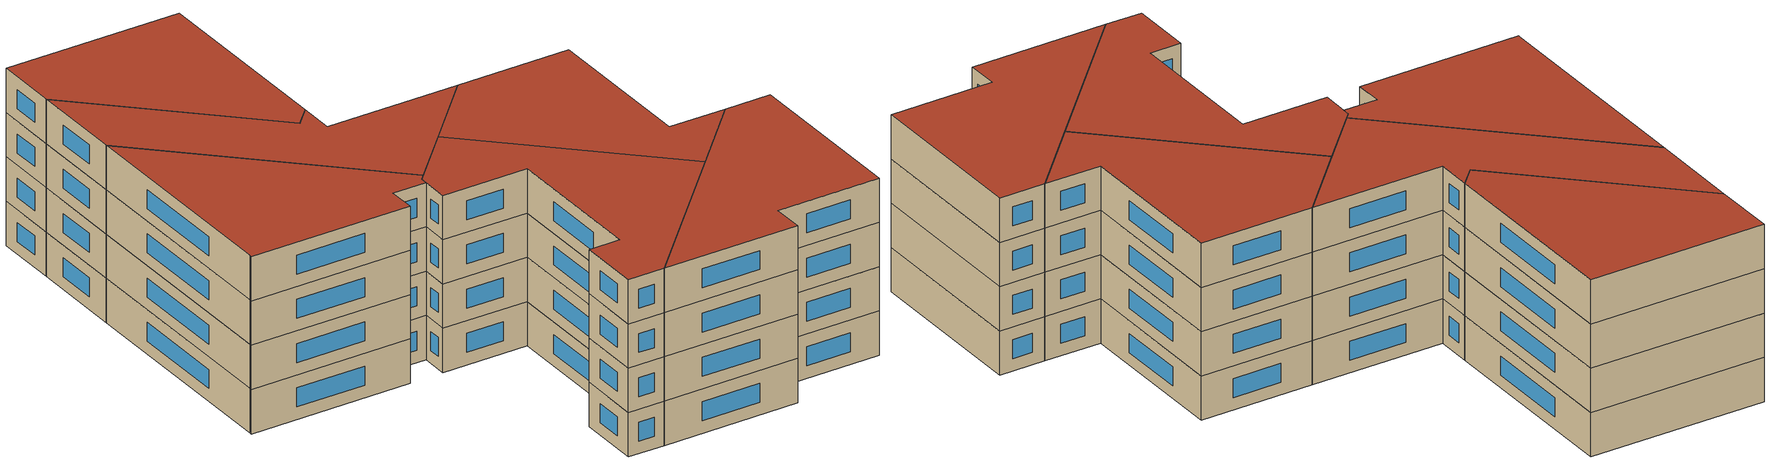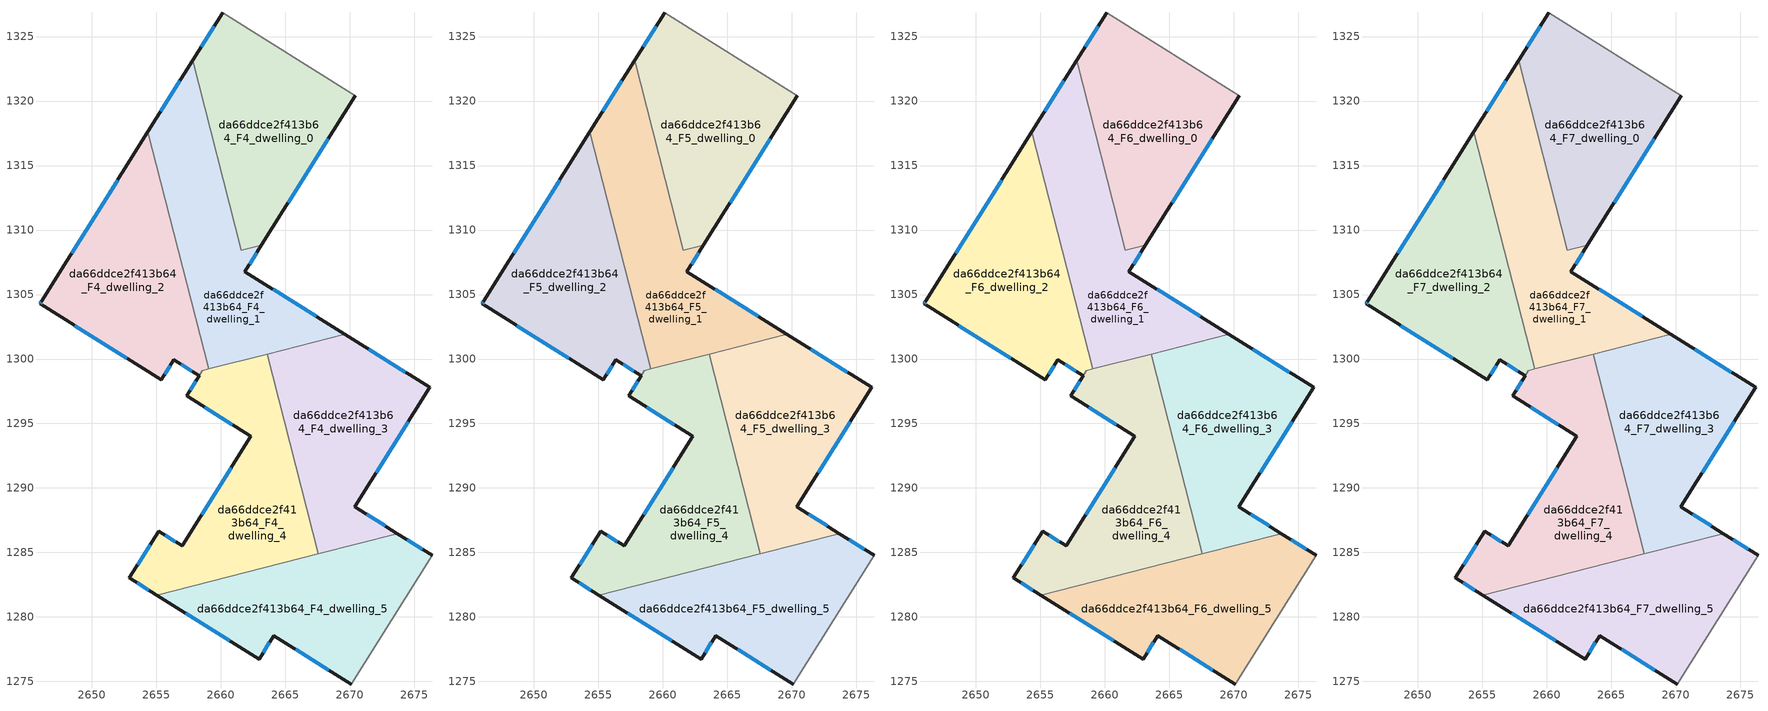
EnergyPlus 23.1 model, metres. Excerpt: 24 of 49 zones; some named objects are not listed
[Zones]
da66ddce2f413b64_F4_dwelling_0
 floor to da66ddce2f413b64_F3_dwelling_0 (EU_floor_Construction): 2670.42,1320.39 2663.16,1308.82 2661.6,1308.42 2657.83,1323.14 2660.15,1326.84 z12
 wall outside (EU_wall_Construction): 2660.15,1326.84 2657.83,1323.14 / 2663.16,1308.82 2670.42,1320.39 z12:15
 wall adiabatic (EU_wall_Construction): 2670.42,1320.39 2660.15,1326.84 z12:15
 wall to da66ddce2f413b64_F4_dwelling_1 (EU_wall_Construction): 2657.83,1323.14 2661.6,1308.42 2663.16,1308.82 z12:15
 window (EU_Window_Construction): 2659.49,1325.78 2658.49,1324.2 / 2665.24,1312.13 2668.35,1317.09 z12.86:14.14
da66ddce2f413b64_F4_dwelling_1
 floor to da66ddce2f413b64_F3_dwelling_1 (EU_floor_Construction): 2657.83,1323.14 2661.6,1308.42 2663.16,1308.82 2661.88,1306.78 2669.62,1301.93 2659.07,1299.23 2654.37,1317.62 z12
 wall outside (EU_wall_Construction): 2669.62,1301.93 2661.88,1306.78 2663.16,1308.82 / 2657.83,1323.14 2654.37,1317.62 z12:15
 wall to da66ddce2f413b64_F4_dwelling_2 (EU_wall_Construction): 2654.37,1317.62 2659.07,1299.23 z12:15
 wall to da66ddce2f413b64_F4_dwelling_3 (EU_wall_Construction): 2663.6,1300.39 2669.62,1301.93 z12:15
 wall to da66ddce2f413b64_F4_dwelling_4 (EU_wall_Construction): 2659.07,1299.23 2663.6,1300.39 z12:15
 window (EU_Window_Construction): 2662.25,1307.36 2662.79,1308.24 / 2667.41,1303.31 2664.09,1305.39 / 2656.84,1321.57 2655.36,1319.2 z12.86:14.14
da66ddce2f413b64_F4_dwelling_2
 floor to da66ddce2f413b64_F3_dwelling_2 (EU_floor_Construction): 2654.37,1317.62 2659.07,1299.23 2658.58,1299.1 2658.33,1298.7 2656.37,1299.94 2655.41,1298.37 2645.99,1304.28 2646.1,1304.46 z12
 wall outside (EU_wall_Construction): 2654.37,1317.62 2646.1,1304.46 2645.99,1304.28 2655.41,1298.37 2656.37,1299.94 2658.33,1298.7 z12:15
 wall to da66ddce2f413b64_F4_dwelling_4 (EU_wall_Construction): 2658.33,1298.7 2658.58,1299.1 / 2658.59,1299.1 2659.07,1299.23 z12:15
 window (EU_Window_Construction): 2655.68,1298.82 2656.1,1299.49 / 2648.68,1302.59 2652.72,1300.06 / 2646.07,1304.41 2646.03,1304.33 / 2652.01,1313.86 2648.47,1308.22 / 2656.93,1299.58 2657.77,1299.05 z12.86:14.14
da66ddce2f413b64_F4_dwelling_3
 floor to da66ddce2f413b64_F3_dwelling_3 (EU_floor_Construction): 2676.21,1297.79 2670.4,1288.54 2673.7,1286.46 2667.56,1284.89 2663.6,1300.38 2669.62,1301.93 z12
 wall outside (EU_wall_Construction): 2673.7,1286.46 2670.4,1288.54 2676.21,1297.79 2669.62,1301.93 z12:15
 wall to da66ddce2f413b64_F4_dwelling_4 (EU_wall_Construction): 2663.6,1300.38 2667.56,1284.89 z12:15
 wall to da66ddce2f413b64_F4_dwelling_5 (EU_wall_Construction): 2667.56,1284.89 2673.7,1286.46 z12:15
 window (EU_Window_Construction): 2672.06,1291.18 2674.55,1295.15 / 2672.75,1287.06 2671.34,1287.94 / 2674.32,1298.97 2671.5,1300.74 z12.86:14.14
da66ddce2f413b64_F4_dwelling_4
 floor to da66ddce2f413b64_F3_dwelling_4 (EU_floor_Construction): 2663.6,1300.38 2667.56,1284.89 2655.05,1281.69 2652.92,1283.03 2655.2,1286.65 2657.01,1285.51 2662.34,1294 2657.35,1297.15 2658.33,1298.7 2658.58,1299.1 z12
 wall outside (EU_wall_Construction): 2658.33,1298.7 2657.35,1297.15 2662.34,1294 2657.01,1285.51 2655.2,1286.65 2652.92,1283.03 2655.05,1281.69 z12:15
 wall to da66ddce2f413b64_F4_dwelling_5 (EU_wall_Construction): 2655.05,1281.69 2667.56,1284.89 z12:15
 window (EU_Window_Construction): 2653.53,1282.64 2654.44,1282.07 / 2654.55,1285.61 2653.57,1284.06 / 2656.49,1285.83 2655.72,1286.32 / 2660.82,1291.58 2658.54,1287.94 / 2658.78,1296.25 2660.92,1294.9 / 2658.05,1298.26 2657.63,1297.59 z12.86:14.14
da66ddce2f413b64_F4_dwelling_5
 floor to da66ddce2f413b64_F3_dwelling_5 (EU_floor_Construction): 2676.39,1284.78 2670.12,1274.79 2664.1,1278.56 2662.98,1276.71 2655.05,1281.69 2673.7,1286.46 z12
 wall outside (EU_wall_Construction): 2676.39,1284.78 2673.7,1286.46 / 2655.05,1281.69 2662.98,1276.71 2664.1,1278.56 2670.12,1274.79 z12:15
 wall adiabatic (EU_wall_Construction): 2670.12,1274.79 2676.39,1284.78 z12:15
 window (EU_Window_Construction): 2675.62,1285.26 2674.47,1285.98 / 2665.82,1277.48 2668.4,1275.87 / 2663.3,1277.24 2663.78,1278.03 / 2657.31,1280.27 2660.71,1278.14 z12.86:14.14
da66ddce2f413b64_F5_dwelling_0
 floor to da66ddce2f413b64_F4_dwelling_0 (EU_floor_Construction): 2670.42,1320.39 2663.16,1308.82 2661.6,1308.42 2657.83,1323.14 2660.15,1326.84 z15
 wall outside (EU_wall_Construction): 2660.15,1326.84 2657.83,1323.14 / 2663.16,1308.82 2670.42,1320.39 z15:18
 wall adiabatic (EU_wall_Construction): 2670.42,1320.39 2660.15,1326.84 z15:18
 wall to da66ddce2f413b64_F5_dwelling_1 (EU_wall_Construction): 2657.83,1323.14 2661.6,1308.42 2663.16,1308.82 z15:18
 window (EU_Window_Construction): 2659.49,1325.78 2658.49,1324.2 / 2665.24,1312.13 2668.35,1317.09 z15.86:17.14
da66ddce2f413b64_F5_dwelling_1
 floor to da66ddce2f413b64_F4_dwelling_1 (EU_floor_Construction): 2657.83,1323.14 2661.6,1308.42 2663.16,1308.82 2661.88,1306.78 2669.62,1301.93 2659.07,1299.23 2654.37,1317.62 z15
 wall outside (EU_wall_Construction): 2669.62,1301.93 2661.88,1306.78 2663.16,1308.82 / 2657.83,1323.14 2654.37,1317.62 z15:18
 wall to da66ddce2f413b64_F5_dwelling_2 (EU_wall_Construction): 2654.37,1317.62 2659.07,1299.23 z15:18
 wall to da66ddce2f413b64_F5_dwelling_3 (EU_wall_Construction): 2663.6,1300.39 2669.62,1301.93 z15:18
 wall to da66ddce2f413b64_F5_dwelling_4 (EU_wall_Construction): 2659.07,1299.23 2663.6,1300.39 z15:18
 window (EU_Window_Construction): 2662.25,1307.36 2662.79,1308.24 / 2667.41,1303.31 2664.09,1305.39 / 2656.84,1321.57 2655.36,1319.2 z15.86:17.14
da66ddce2f413b64_F5_dwelling_2
 floor to da66ddce2f413b64_F4_dwelling_2 (EU_floor_Construction): 2654.37,1317.62 2659.07,1299.23 2658.58,1299.1 2658.33,1298.7 2656.37,1299.94 2655.41,1298.37 2645.99,1304.28 2646.1,1304.46 z15
 wall outside (EU_wall_Construction): 2654.37,1317.62 2646.1,1304.46 2645.99,1304.28 2655.41,1298.37 2656.37,1299.94 2658.33,1298.7 z15:18
 wall to da66ddce2f413b64_F5_dwelling_4 (EU_wall_Construction): 2658.33,1298.7 2658.58,1299.1 / 2658.59,1299.1 2659.07,1299.23 z15:18
 window (EU_Window_Construction): 2655.68,1298.82 2656.1,1299.49 / 2648.68,1302.59 2652.72,1300.06 / 2646.07,1304.41 2646.03,1304.33 / 2652.01,1313.86 2648.47,1308.22 / 2656.93,1299.58 2657.77,1299.05 z15.86:17.14
da66ddce2f413b64_F5_dwelling_3
 floor to da66ddce2f413b64_F4_dwelling_3 (EU_floor_Construction): 2676.21,1297.79 2670.4,1288.54 2673.7,1286.46 2667.56,1284.89 2663.6,1300.38 2669.62,1301.93 z15
 wall outside (EU_wall_Construction): 2673.7,1286.46 2670.4,1288.54 2676.21,1297.79 2669.62,1301.93 z15:18
 wall to da66ddce2f413b64_F5_dwelling_4 (EU_wall_Construction): 2663.6,1300.38 2667.56,1284.89 z15:18
 wall to da66ddce2f413b64_F5_dwelling_5 (EU_wall_Construction): 2667.56,1284.89 2673.7,1286.46 z15:18
 window (EU_Window_Construction): 2672.06,1291.18 2674.55,1295.15 / 2672.75,1287.06 2671.34,1287.94 / 2674.32,1298.97 2671.5,1300.74 z15.86:17.14
da66ddce2f413b64_F5_dwelling_4
 floor to da66ddce2f413b64_F4_dwelling_4 (EU_floor_Construction): 2663.6,1300.38 2667.56,1284.89 2655.05,1281.69 2652.92,1283.03 2655.2,1286.65 2657.01,1285.51 2662.34,1294 2657.35,1297.15 2658.33,1298.7 2658.58,1299.1 z15
 wall outside (EU_wall_Construction): 2658.33,1298.7 2657.35,1297.15 2662.34,1294 2657.01,1285.51 2655.2,1286.65 2652.92,1283.03 2655.05,1281.69 z15:18
 wall to da66ddce2f413b64_F5_dwelling_5 (EU_wall_Construction): 2655.05,1281.69 2667.56,1284.89 z15:18
 window (EU_Window_Construction): 2653.53,1282.64 2654.44,1282.07 / 2654.55,1285.61 2653.57,1284.06 / 2656.49,1285.83 2655.72,1286.32 / 2660.82,1291.58 2658.54,1287.94 / 2658.78,1296.25 2660.92,1294.9 / 2658.05,1298.26 2657.63,1297.59 z15.86:17.14
da66ddce2f413b64_F5_dwelling_5
 floor to da66ddce2f413b64_F4_dwelling_5 (EU_floor_Construction): 2676.39,1284.78 2670.12,1274.79 2664.1,1278.56 2662.98,1276.71 2655.05,1281.69 2673.7,1286.46 z15
 wall outside (EU_wall_Construction): 2676.39,1284.78 2673.7,1286.46 / 2655.05,1281.69 2662.98,1276.71 2664.1,1278.56 2670.12,1274.79 z15:18
 wall adiabatic (EU_wall_Construction): 2670.12,1274.79 2676.39,1284.78 z15:18
 window (EU_Window_Construction): 2675.62,1285.26 2674.47,1285.98 / 2665.82,1277.48 2668.4,1275.87 / 2663.3,1277.24 2663.78,1278.03 / 2657.31,1280.27 2660.71,1278.14 z15.86:17.14
da66ddce2f413b64_F6_dwelling_0
 floor to da66ddce2f413b64_F5_dwelling_0 (EU_floor_Construction): 2670.42,1320.39 2663.16,1308.82 2661.6,1308.42 2657.83,1323.14 2660.15,1326.84 z18
 wall outside (EU_wall_Construction): 2660.15,1326.84 2657.83,1323.14 / 2663.16,1308.82 2670.42,1320.39 z18:21
 wall adiabatic (EU_wall_Construction): 2670.42,1320.39 2660.15,1326.84 z18:21
 wall to da66ddce2f413b64_F6_dwelling_1 (EU_wall_Construction): 2657.83,1323.14 2661.6,1308.42 2663.16,1308.82 z18:21
 window (EU_Window_Construction): 2659.49,1325.78 2658.49,1324.2 / 2665.24,1312.13 2668.35,1317.09 z18.86:20.14
da66ddce2f413b64_F6_dwelling_1
 floor to da66ddce2f413b64_F5_dwelling_1 (EU_floor_Construction): 2657.83,1323.14 2661.6,1308.42 2663.16,1308.82 2661.88,1306.78 2669.62,1301.93 2659.07,1299.23 2654.37,1317.62 z18
 wall outside (EU_wall_Construction): 2669.62,1301.93 2661.88,1306.78 2663.16,1308.82 / 2657.83,1323.14 2654.37,1317.62 z18:21
 wall to da66ddce2f413b64_F6_dwelling_2 (EU_wall_Construction): 2654.37,1317.62 2659.07,1299.23 z18:21
 wall to da66ddce2f413b64_F6_dwelling_3 (EU_wall_Construction): 2663.6,1300.39 2669.62,1301.93 z18:21
 wall to da66ddce2f413b64_F6_dwelling_4 (EU_wall_Construction): 2659.07,1299.23 2663.6,1300.39 z18:21
 window (EU_Window_Construction): 2662.25,1307.36 2662.79,1308.24 / 2667.41,1303.31 2664.09,1305.39 / 2656.84,1321.57 2655.36,1319.2 z18.86:20.14
da66ddce2f413b64_F6_dwelling_2
 floor to da66ddce2f413b64_F5_dwelling_2 (EU_floor_Construction): 2654.37,1317.62 2659.07,1299.23 2658.58,1299.1 2658.33,1298.7 2656.37,1299.94 2655.41,1298.37 2645.99,1304.28 2646.1,1304.46 z18
 wall outside (EU_wall_Construction): 2654.37,1317.62 2646.1,1304.46 2645.99,1304.28 2655.41,1298.37 2656.37,1299.94 2658.33,1298.7 z18:21
 wall to da66ddce2f413b64_F6_dwelling_4 (EU_wall_Construction): 2658.33,1298.7 2658.58,1299.1 / 2658.59,1299.1 2659.07,1299.23 z18:21
 window (EU_Window_Construction): 2655.68,1298.82 2656.1,1299.49 / 2648.68,1302.59 2652.72,1300.06 / 2646.07,1304.41 2646.03,1304.33 / 2652.01,1313.86 2648.47,1308.22 / 2656.93,1299.58 2657.77,1299.05 z18.86:20.14
da66ddce2f413b64_F6_dwelling_3
 floor to da66ddce2f413b64_F5_dwelling_3 (EU_floor_Construction): 2676.21,1297.79 2670.4,1288.54 2673.7,1286.46 2667.56,1284.89 2663.6,1300.38 2669.62,1301.93 z18
 wall outside (EU_wall_Construction): 2673.7,1286.46 2670.4,1288.54 2676.21,1297.79 2669.62,1301.93 z18:21
 wall to da66ddce2f413b64_F6_dwelling_4 (EU_wall_Construction): 2663.6,1300.38 2667.56,1284.89 z18:21
 wall to da66ddce2f413b64_F6_dwelling_5 (EU_wall_Construction): 2667.56,1284.89 2673.7,1286.46 z18:21
 window (EU_Window_Construction): 2672.06,1291.18 2674.55,1295.15 / 2672.75,1287.06 2671.34,1287.94 / 2674.32,1298.97 2671.5,1300.74 z18.86:20.14
da66ddce2f413b64_F6_dwelling_4
 floor to da66ddce2f413b64_F5_dwelling_4 (EU_floor_Construction): 2663.6,1300.38 2667.56,1284.89 2655.05,1281.69 2652.92,1283.03 2655.2,1286.65 2657.01,1285.51 2662.34,1294 2657.35,1297.15 2658.33,1298.7 2658.58,1299.1 z18
 wall outside (EU_wall_Construction): 2658.33,1298.7 2657.35,1297.15 2662.34,1294 2657.01,1285.51 2655.2,1286.65 2652.92,1283.03 2655.05,1281.69 z18:21
 wall to da66ddce2f413b64_F6_dwelling_5 (EU_wall_Construction): 2655.05,1281.69 2667.56,1284.89 z18:21
 window (EU_Window_Construction): 2653.53,1282.64 2654.44,1282.07 / 2654.55,1285.61 2653.57,1284.06 / 2656.49,1285.83 2655.72,1286.32 / 2660.82,1291.58 2658.54,1287.94 / 2658.78,1296.25 2660.92,1294.9 / 2658.05,1298.26 2657.63,1297.59 z18.86:20.14
da66ddce2f413b64_F6_dwelling_5
 floor to da66ddce2f413b64_F5_dwelling_5 (EU_floor_Construction): 2676.39,1284.78 2670.12,1274.79 2664.1,1278.56 2662.98,1276.71 2655.05,1281.69 2673.7,1286.46 z18
 wall outside (EU_wall_Construction): 2676.39,1284.78 2673.7,1286.46 / 2655.05,1281.69 2662.98,1276.71 2664.1,1278.56 2670.12,1274.79 z18:21
 wall adiabatic (EU_wall_Construction): 2670.12,1274.79 2676.39,1284.78 z18:21
 window (EU_Window_Construction): 2675.62,1285.26 2674.47,1285.98 / 2665.82,1277.48 2668.4,1275.87 / 2663.3,1277.24 2663.78,1278.03 / 2657.31,1280.27 2660.71,1278.14 z18.86:20.14
da66ddce2f413b64_F7_dwelling_0
 floor to da66ddce2f413b64_F6_dwelling_0 (EU_floor_Construction): 2670.42,1320.39 2663.16,1308.82 2661.6,1308.42 2657.83,1323.14 2660.15,1326.84 z21
 wall outside (EU_wall_Construction): 2660.15,1326.84 2657.83,1323.14 / 2663.16,1308.82 2670.42,1320.39 z21:24
 wall adiabatic (EU_wall_Construction): 2670.42,1320.39 2660.15,1326.84 z21:24
 wall to da66ddce2f413b64_F7_dwelling_1 (EU_wall_Construction): 2657.83,1323.14 2661.6,1308.42 2663.16,1308.82 z21:24
 window (EU_Window_Construction): 2659.49,1325.78 2658.49,1324.2 / 2665.24,1312.13 2668.35,1317.09 z21.86:23.14
 roof outside (EU_roof_Construction): 2663.16,1308.82 2670.42,1320.39 2660.15,1326.84 2657.83,1323.14 2661.6,1308.42 z24
da66ddce2f413b64_F7_dwelling_1
 floor to da66ddce2f413b64_F6_dwelling_1 (EU_floor_Construction): 2657.83,1323.14 2661.6,1308.42 2663.16,1308.82 2661.88,1306.78 2669.62,1301.93 2659.07,1299.23 2654.37,1317.62 z21
 wall outside (EU_wall_Construction): 2669.62,1301.93 2661.88,1306.78 2663.16,1308.82 / 2657.83,1323.14 2654.37,1317.62 z21:24
 wall to da66ddce2f413b64_F7_dwelling_2 (EU_wall_Construction): 2654.37,1317.62 2659.07,1299.23 z21:24
 wall to da66ddce2f413b64_F7_dwelling_3 (EU_wall_Construction): 2663.6,1300.39 2669.62,1301.93 z21:24
 wall to da66ddce2f413b64_F7_dwelling_4 (EU_wall_Construction): 2659.07,1299.23 2663.6,1300.39 z21:24
 window (EU_Window_Construction): 2662.25,1307.36 2662.79,1308.24 / 2667.41,1303.31 2664.09,1305.39 / 2656.84,1321.57 2655.36,1319.2 z21.86:23.14
 roof outside (EU_roof_Construction): 2669.62,1301.93 2661.88,1306.78 2663.16,1308.82 2661.6,1308.42 2657.83,1323.14 2654.37,1317.62 2659.07,1299.23 z24
da66ddce2f413b64_F7_dwelling_2
 floor to da66ddce2f413b64_F6_dwelling_2 (EU_floor_Construction): 2654.37,1317.62 2659.07,1299.23 2658.58,1299.1 2658.33,1298.7 2656.37,1299.94 2655.41,1298.37 2645.99,1304.28 2646.1,1304.46 z21
 wall outside (EU_wall_Construction): 2654.37,1317.62 2646.1,1304.46 2645.99,1304.28 2655.41,1298.37 2656.37,1299.94 2658.33,1298.7 z21:24
 wall to da66ddce2f413b64_F7_dwelling_4 (EU_wall_Construction): 2658.33,1298.7 2658.58,1299.1 / 2658.59,1299.1 2659.07,1299.23 z21:24
 window (EU_Window_Construction): 2655.68,1298.82 2656.1,1299.49 / 2648.68,1302.59 2652.72,1300.06 / 2646.07,1304.41 2646.03,1304.33 / 2652.01,1313.86 2648.47,1308.22 / 2656.93,1299.58 2657.77,1299.05 z21.86:23.14
 roof outside (EU_roof_Construction): 2658.33,1298.7 2658.58,1299.1 2659.07,1299.23 2654.37,1317.62 2646.1,1304.46 2645.99,1304.28 2655.41,1298.37 2656.37,1299.94 z24
da66ddce2f413b64_F7_dwelling_3
 floor to da66ddce2f413b64_F6_dwelling_3 (EU_floor_Construction): 2676.21,1297.79 2670.4,1288.54 2673.7,1286.46 2667.56,1284.89 2663.6,1300.38 2669.62,1301.93 z21
 wall outside (EU_wall_Construction): 2673.7,1286.46 2670.4,1288.54 2676.21,1297.79 2669.62,1301.93 z21:24
 wall to da66ddce2f413b64_F7_dwelling_4 (EU_wall_Construction): 2663.6,1300.38 2667.56,1284.89 z21:24
 wall to da66ddce2f413b64_F7_dwelling_5 (EU_wall_Construction): 2667.56,1284.89 2673.7,1286.46 z21:24
 window (EU_Window_Construction): 2672.06,1291.18 2674.55,1295.15 / 2672.75,1287.06 2671.34,1287.94 / 2674.32,1298.97 2671.5,1300.74 z21.86:23.14
 roof outside (EU_roof_Construction): 2673.7,1286.46 2670.4,1288.54 2676.21,1297.79 2669.62,1301.93 2663.6,1300.38 2667.56,1284.89 z24
da66ddce2f413b64_F7_dwelling_4
 floor to da66ddce2f413b64_F6_dwelling_4 (EU_floor_Construction): 2663.6,1300.38 2667.56,1284.89 2655.05,1281.69 2652.92,1283.03 2655.2,1286.65 2657.01,1285.51 2662.34,1294 2657.35,1297.15 2658.33,1298.7 2658.58,1299.1 z21
 wall outside (EU_wall_Construction): 2658.33,1298.7 2657.35,1297.15 2662.34,1294 2657.01,1285.51 2655.2,1286.65 2652.92,1283.03 2655.05,1281.69 z21:24
 wall to da66ddce2f413b64_F7_dwelling_5 (EU_wall_Construction): 2655.05,1281.69 2667.56,1284.89 z21:24
 window (EU_Window_Construction): 2653.53,1282.64 2654.44,1282.07 / 2654.55,1285.61 2653.57,1284.06 / 2656.49,1285.83 2655.72,1286.32 / 2660.82,1291.58 2658.54,1287.94 / 2658.78,1296.25 2660.92,1294.9 / 2658.05,1298.26 2657.63,1297.59 z21.86:23.14
 roof outside (EU_roof_Construction): 2667.56,1284.89 2663.6,1300.38 2658.59,1299.1 2658.33,1298.7 2657.35,1297.15 2662.34,1294 2657.01,1285.51 2655.2,1286.65 2652.92,1283.03 2655.05,1281.69 z24
da66ddce2f413b64_F7_dwelling_5
 floor to da66ddce2f413b64_F6_dwelling_5 (EU_floor_Construction): 2676.39,1284.78 2670.12,1274.79 2664.1,1278.56 2662.98,1276.71 2655.05,1281.69 2673.7,1286.46 z21
 wall outside (EU_wall_Construction): 2676.39,1284.78 2673.7,1286.46 / 2655.05,1281.69 2662.98,1276.71 2664.1,1278.56 2670.12,1274.79 z21:24
 wall adiabatic (EU_wall_Construction): 2670.12,1274.79 2676.39,1284.78 z21:24
 window (EU_Window_Construction): 2675.62,1285.26 2674.47,1285.98 / 2665.82,1277.48 2668.4,1275.87 / 2663.3,1277.24 2663.78,1278.03 / 2657.31,1280.27 2660.71,1278.14 z21.86:23.14
 roof outside (EU_roof_Construction): 2670.12,1274.79 2676.39,1284.78 2673.7,1286.46 2655.05,1281.69 2662.98,1276.71 2664.1,1278.56 z24
[Building]
EU S2 Campaign: North Axis=0; Terrain=City; Solar Distribution=FullExterior
[Site:Location]
Helsinki-Vantaa.AP: Latitude=60.317; Longitude=24.963; Time Zone=2; Elevation=54.6
[SizingPeriod:WeatherFileDays]
AnnualSizingPeriod: Begin Month=1; Begin Day of Month=1; End Month=12; End Day of Month=31; Day of Week for Start Day=Monday; Use Weather File Daylight Saving Period=No; Use Weather File Rain and Snow Indicators=No
[MATERIAL]
EU_InternalMass_Material: Roughness=MediumRough; Thickness=0.1; Conductivity=1; Density=1800; Specific Heat=900; Thermal Absorptance=0.9; Solar Absorptance=0.7; Visible Absorptance=0.7
[MATERIAL:NOMASS] Roughness=MediumRough; Thermal Absorptance=0.9; Solar Absorptance=0.7; Visible Absorptance=0.7
Name | Thermal Resistance
EU_wall_NoMass | 5.91765
EU_roof_NoMass | 11.1778
EU_floor_NoMass | 6.2875
[WINDOWMATERIAL:SIMPLEGLAZINGSYSTEM]
EU_Window_SimpleGlazing: UFactor=0.994035; Solar Heat Gain Coefficient=0.7; Visible Transmittance=0.7
[CONSTRUCTION]
EU_wall_Construction: EU_wall_NoMass
EU_roof_Construction: EU_roof_NoMass
EU_floor_Construction: EU_floor_NoMass
EU_Window_Construction: EU_Window_SimpleGlazing
EU_InternalMass_Construction: EU_InternalMass_Material
[ZONE] Type=1; Multiplier=1; Ceiling Height=autocalculate; Floor Area=autocalculate; Part of Total Floor Area=Yes
Name | Volume
da66ddce2f413b64_F4_dwelling_0; da66ddce2f413b64_F5_dwelling_0; da66ddce2f413b64_F6_dwelling_0; da66ddce2f413b64_F7_dwelling_0 | 364.669
da66ddce2f413b64_F4_dwelling_1; da66ddce2f413b64_F5_dwelling_1; da66ddce2f413b64_F6_dwelling_1; da66ddce2f413b64_F7_dwelling_1 | 364.619
da66ddce2f413b64_F4_dwelling_2; da66ddce2f413b64_F5_dwelling_2; da66ddce2f413b64_F6_dwelling_2; da66ddce2f413b64_F7_dwelling_2 | 364.961
da66ddce2f413b64_F4_dwelling_3; da66ddce2f413b64_F5_dwelling_3; da66ddce2f413b64_F6_dwelling_3; da66ddce2f413b64_F7_dwelling_3 | 364.668
da66ddce2f413b64_F4_dwelling_4; da66ddce2f413b64_F5_dwelling_4; da66ddce2f413b64_F6_dwelling_4; da66ddce2f413b64_F7_dwelling_4 | 364.351
da66ddce2f413b64_F4_dwelling_5; da66ddce2f413b64_F5_dwelling_5; da66ddce2f413b64_F6_dwelling_5; da66ddce2f413b64_F7_dwelling_5 | 364.618
[INTERNALMASS] Construction=EU_InternalMass_Construction
Name | Zone or ZoneList | Surface Area
da66ddce2f413b64_F4_dwelling_0_EU_InternalMass | da66ddce2f413b64_F4_dwelling_0 | 121.555
da66ddce2f413b64_F4_dwelling_1_EU_InternalMass | da66ddce2f413b64_F4_dwelling_1 | 121.539
da66ddce2f413b64_F4_dwelling_2_EU_InternalMass | da66ddce2f413b64_F4_dwelling_2 | 121.657
da66ddce2f413b64_F4_dwelling_3_EU_InternalMass | da66ddce2f413b64_F4_dwelling_3 | 121.555
da66ddce2f413b64_F4_dwelling_4_EU_InternalMass | da66ddce2f413b64_F4_dwelling_4 | 121.448
da66ddce2f413b64_F4_dwelling_5_EU_InternalMass | da66ddce2f413b64_F4_dwelling_5 | 121.54
da66ddce2f413b64_F5_dwelling_0_EU_InternalMass | da66ddce2f413b64_F5_dwelling_0 | 121.555
da66ddce2f413b64_F5_dwelling_1_EU_InternalMass | da66ddce2f413b64_F5_dwelling_1 | 121.539
da66ddce2f413b64_F5_dwelling_2_EU_InternalMass | da66ddce2f413b64_F5_dwelling_2 | 121.657
da66ddce2f413b64_F5_dwelling_3_EU_InternalMass | da66ddce2f413b64_F5_dwelling_3 | 121.555
da66ddce2f413b64_F5_dwelling_4_EU_InternalMass | da66ddce2f413b64_F5_dwelling_4 | 121.448
da66ddce2f413b64_F5_dwelling_5_EU_InternalMass | da66ddce2f413b64_F5_dwelling_5 | 121.54
da66ddce2f413b64_F6_dwelling_0_EU_InternalMass | da66ddce2f413b64_F6_dwelling_0 | 121.555
da66ddce2f413b64_F6_dwelling_1_EU_InternalMass | da66ddce2f413b64_F6_dwelling_1 | 121.539
da66ddce2f413b64_F6_dwelling_2_EU_InternalMass | da66ddce2f413b64_F6_dwelling_2 | 121.657
da66ddce2f413b64_F6_dwelling_3_EU_InternalMass | da66ddce2f413b64_F6_dwelling_3 | 121.555
da66ddce2f413b64_F6_dwelling_4_EU_InternalMass | da66ddce2f413b64_F6_dwelling_4 | 121.448
da66ddce2f413b64_F6_dwelling_5_EU_InternalMass | da66ddce2f413b64_F6_dwelling_5 | 121.54
da66ddce2f413b64_F7_dwelling_0_EU_InternalMass | da66ddce2f413b64_F7_dwelling_0 | 121.555
da66ddce2f413b64_F7_dwelling_1_EU_InternalMass | da66ddce2f413b64_F7_dwelling_1 | 121.539
da66ddce2f413b64_F7_dwelling_2_EU_InternalMass | da66ddce2f413b64_F7_dwelling_2 | 121.657
da66ddce2f413b64_F7_dwelling_3_EU_InternalMass | da66ddce2f413b64_F7_dwelling_3 | 121.555
da66ddce2f413b64_F7_dwelling_4_EU_InternalMass | da66ddce2f413b64_F7_dwelling_4 | 121.448
da66ddce2f413b64_F7_dwelling_5_EU_InternalMass | da66ddce2f413b64_F7_dwelling_5 | 121.54
[OTHEREQUIPMENT] Fuel Type=Electricity; Design Level Calculation Method=Watts/Area; Power per Zone Floor Area=1; Fraction Latent=0; Fraction Radiant=0; Fraction Lost=0; Carbon Dioxide Generation Rate=0; EndUse Subcategory=EU_Step8_InternalGains
Name | Zone or ZoneList or Space or SpaceList | Schedule
EU_Step8_InternalGain_da66ddce2f413b64_F4_dwelling_0_f000 | da66ddce2f413b64_F4_dwelling_0 | EU_Step8_GainSchedule_da66ddce2f413b64_F4_dwelling_0_f000
EU_Step8_InternalGain_da66ddce2f413b64_F4_dwelling_1_f000 | da66ddce2f413b64_F4_dwelling_1 | EU_Step8_GainSchedule_da66ddce2f413b64_F4_dwelling_1_f000
EU_Step8_InternalGain_da66ddce2f413b64_F4_dwelling_2_f000 | da66ddce2f413b64_F4_dwelling_2 | EU_Step8_GainSchedule_da66ddce2f413b64_F4_dwelling_2_f000
EU_Step8_InternalGain_da66ddce2f413b64_F4_dwelling_3_f000 | da66ddce2f413b64_F4_dwelling_3 | EU_Step8_GainSchedule_da66ddce2f413b64_F4_dwelling_3_f000
EU_Step8_InternalGain_da66ddce2f413b64_F4_dwelling_4_f000 | da66ddce2f413b64_F4_dwelling_4 | EU_Step8_GainSchedule_da66ddce2f413b64_F4_dwelling_4_f000
EU_Step8_InternalGain_da66ddce2f413b64_F4_dwelling_5_f000 | da66ddce2f413b64_F4_dwelling_5 | EU_Step8_GainSchedule_da66ddce2f413b64_F4_dwelling_5_f000
EU_Step8_InternalGain_da66ddce2f413b64_F5_dwelling_0_f000 | da66ddce2f413b64_F5_dwelling_0 | EU_Step8_GainSchedule_da66ddce2f413b64_F5_dwelling_0_f000
EU_Step8_InternalGain_da66ddce2f413b64_F5_dwelling_1_f000 | da66ddce2f413b64_F5_dwelling_1 | EU_Step8_GainSchedule_da66ddce2f413b64_F5_dwelling_1_f000
EU_Step8_InternalGain_da66ddce2f413b64_F5_dwelling_2_f000 | da66ddce2f413b64_F5_dwelling_2 | EU_Step8_GainSchedule_da66ddce2f413b64_F5_dwelling_2_f000
EU_Step8_InternalGain_da66ddce2f413b64_F5_dwelling_3_f000 | da66ddce2f413b64_F5_dwelling_3 | EU_Step8_GainSchedule_da66ddce2f413b64_F5_dwelling_3_f000
EU_Step8_InternalGain_da66ddce2f413b64_F5_dwelling_4_f000 | da66ddce2f413b64_F5_dwelling_4 | EU_Step8_GainSchedule_da66ddce2f413b64_F5_dwelling_4_f000
EU_Step8_InternalGain_da66ddce2f413b64_F5_dwelling_5_f000 | da66ddce2f413b64_F5_dwelling_5 | EU_Step8_GainSchedule_da66ddce2f413b64_F5_dwelling_5_f000
EU_Step8_InternalGain_da66ddce2f413b64_F6_dwelling_0_f000 | da66ddce2f413b64_F6_dwelling_0 | EU_Step8_GainSchedule_da66ddce2f413b64_F6_dwelling_0_f000
EU_Step8_InternalGain_da66ddce2f413b64_F6_dwelling_1_f000 | da66ddce2f413b64_F6_dwelling_1 | EU_Step8_GainSchedule_da66ddce2f413b64_F6_dwelling_1_f000
EU_Step8_InternalGain_da66ddce2f413b64_F6_dwelling_2_f000 | da66ddce2f413b64_F6_dwelling_2 | EU_Step8_GainSchedule_da66ddce2f413b64_F6_dwelling_2_f000
EU_Step8_InternalGain_da66ddce2f413b64_F6_dwelling_3_f000 | da66ddce2f413b64_F6_dwelling_3 | EU_Step8_GainSchedule_da66ddce2f413b64_F6_dwelling_3_f000
EU_Step8_InternalGain_da66ddce2f413b64_F6_dwelling_4_f000 | da66ddce2f413b64_F6_dwelling_4 | EU_Step8_GainSchedule_da66ddce2f413b64_F6_dwelling_4_f000
EU_Step8_InternalGain_da66ddce2f413b64_F6_dwelling_5_f000 | da66ddce2f413b64_F6_dwelling_5 | EU_Step8_GainSchedule_da66ddce2f413b64_F6_dwelling_5_f000
EU_Step8_InternalGain_da66ddce2f413b64_F7_dwelling_0_f000 | da66ddce2f413b64_F7_dwelling_0 | EU_Step8_GainSchedule_da66ddce2f413b64_F7_dwelling_0_f000
EU_Step8_InternalGain_da66ddce2f413b64_F7_dwelling_1_f000 | da66ddce2f413b64_F7_dwelling_1 | EU_Step8_GainSchedule_da66ddce2f413b64_F7_dwelling_1_f000
EU_Step8_InternalGain_da66ddce2f413b64_F7_dwelling_2_f000 | da66ddce2f413b64_F7_dwelling_2 | EU_Step8_GainSchedule_da66ddce2f413b64_F7_dwelling_2_f000
EU_Step8_InternalGain_da66ddce2f413b64_F7_dwelling_3_f000 | da66ddce2f413b64_F7_dwelling_3 | EU_Step8_GainSchedule_da66ddce2f413b64_F7_dwelling_3_f000
EU_Step8_InternalGain_da66ddce2f413b64_F7_dwelling_4_f000 | da66ddce2f413b64_F7_dwelling_4 | EU_Step8_GainSchedule_da66ddce2f413b64_F7_dwelling_4_f000
EU_Step8_InternalGain_da66ddce2f413b64_F7_dwelling_5_f000 | da66ddce2f413b64_F7_dwelling_5 | EU_Step8_GainSchedule_da66ddce2f413b64_F7_dwelling_5_f000
[ZONEVENTILATION:DESIGNFLOWRATE] Schedule=EU_AlwaysOn; Design Flow Rate Calculation Method=AirChanges/Hour; Air Changes per Hour=0.596421; Ventilation Type=Natural; Fan Pressure Rise=0; Fan Total Efficiency=1; Constant Term Coefficient=1; Temperature Term Coefficient=0; Velocity Term Coefficient=0; Velocity Squared Term Coefficient=0; Minimum Indoor Temperature=-100; Maximum Indoor Temperature=100; Delta Temperature=-100; Minimum Outdoor Temperature=-100; Maximum Outdoor Temperature=100; Maximum Wind Speed=40
Name | Zone or ZoneList or Space or SpaceList
EU_ConstantAir_da66ddce2f413b64_F4_dwelling_0 | da66ddce2f413b64_F4_dwelling_0
EU_ConstantAir_da66ddce2f413b64_F4_dwelling_1 | da66ddce2f413b64_F4_dwelling_1
EU_ConstantAir_da66ddce2f413b64_F4_dwelling_2 | da66ddce2f413b64_F4_dwelling_2
EU_ConstantAir_da66ddce2f413b64_F4_dwelling_3 | da66ddce2f413b64_F4_dwelling_3
EU_ConstantAir_da66ddce2f413b64_F4_dwelling_4 | da66ddce2f413b64_F4_dwelling_4
EU_ConstantAir_da66ddce2f413b64_F4_dwelling_5 | da66ddce2f413b64_F4_dwelling_5
EU_ConstantAir_da66ddce2f413b64_F5_dwelling_0 | da66ddce2f413b64_F5_dwelling_0
EU_ConstantAir_da66ddce2f413b64_F5_dwelling_1 | da66ddce2f413b64_F5_dwelling_1
EU_ConstantAir_da66ddce2f413b64_F5_dwelling_2 | da66ddce2f413b64_F5_dwelling_2
EU_ConstantAir_da66ddce2f413b64_F5_dwelling_3 | da66ddce2f413b64_F5_dwelling_3
EU_ConstantAir_da66ddce2f413b64_F5_dwelling_4 | da66ddce2f413b64_F5_dwelling_4
EU_ConstantAir_da66ddce2f413b64_F5_dwelling_5 | da66ddce2f413b64_F5_dwelling_5
EU_ConstantAir_da66ddce2f413b64_F6_dwelling_0 | da66ddce2f413b64_F6_dwelling_0
EU_ConstantAir_da66ddce2f413b64_F6_dwelling_1 | da66ddce2f413b64_F6_dwelling_1
EU_ConstantAir_da66ddce2f413b64_F6_dwelling_2 | da66ddce2f413b64_F6_dwelling_2
EU_ConstantAir_da66ddce2f413b64_F6_dwelling_3 | da66ddce2f413b64_F6_dwelling_3
EU_ConstantAir_da66ddce2f413b64_F6_dwelling_4 | da66ddce2f413b64_F6_dwelling_4
EU_ConstantAir_da66ddce2f413b64_F6_dwelling_5 | da66ddce2f413b64_F6_dwelling_5
EU_ConstantAir_da66ddce2f413b64_F7_dwelling_0 | da66ddce2f413b64_F7_dwelling_0
EU_ConstantAir_da66ddce2f413b64_F7_dwelling_1 | da66ddce2f413b64_F7_dwelling_1
EU_ConstantAir_da66ddce2f413b64_F7_dwelling_2 | da66ddce2f413b64_F7_dwelling_2
EU_ConstantAir_da66ddce2f413b64_F7_dwelling_3 | da66ddce2f413b64_F7_dwelling_3
EU_ConstantAir_da66ddce2f413b64_F7_dwelling_4 | da66ddce2f413b64_F7_dwelling_4
EU_ConstantAir_da66ddce2f413b64_F7_dwelling_5 | da66ddce2f413b64_F7_dwelling_5
[HVACTEMPLATE:ZONE:IDEALLOADSAIRSYSTEM] System Availability Schedule=EU_AlwaysOn; Maximum Heating Supply Air Temperature=50; Minimum Cooling Supply Air Temperature=13; Maximum Heating Supply Air Humidity Ratio=0.0156; Minimum Cooling Supply Air Humidity Ratio=0.0077; Heating Limit=NoLimit; Cooling Limit=NoLimit; Heating Availability Schedule=EU_AlwaysOn; Cooling Availability Schedule=EU_CoolingOff; Dehumidification Control Type=ConstantSensibleHeatRatio; Cooling Sensible Heat Ratio=0.7; Dehumidification Setpoint=60; Humidification Control Type=None; Humidification Setpoint=30; Outdoor Air Method=None; Outdoor Air Flow Rate per Person=0.00944; Outdoor Air Flow Rate per Zone Floor Area=0; Outdoor Air Flow Rate per Zone=0; Demand Controlled Ventilation Type=None; Outdoor Air Economizer Type=NoEconomizer; Heat Recovery Type=None; Sensible Heat Recovery Effectiveness=0.7; Latent Heat Recovery Effectiveness=0.65
Name | Template Thermostat
da66ddce2f413b64_F4_dwelling_0 | EU_HeatOnly_da66ddce2f413b64_F4_dwelling_0
da66ddce2f413b64_F4_dwelling_1 | EU_HeatOnly_da66ddce2f413b64_F4_dwelling_1
da66ddce2f413b64_F4_dwelling_2 | EU_HeatOnly_da66ddce2f413b64_F4_dwelling_2
da66ddce2f413b64_F4_dwelling_3 | EU_HeatOnly_da66ddce2f413b64_F4_dwelling_3
da66ddce2f413b64_F4_dwelling_4 | EU_HeatOnly_da66ddce2f413b64_F4_dwelling_4
da66ddce2f413b64_F4_dwelling_5 | EU_HeatOnly_da66ddce2f413b64_F4_dwelling_5
da66ddce2f413b64_F5_dwelling_0 | EU_HeatOnly_da66ddce2f413b64_F5_dwelling_0
da66ddce2f413b64_F5_dwelling_1 | EU_HeatOnly_da66ddce2f413b64_F5_dwelling_1
da66ddce2f413b64_F5_dwelling_2 | EU_HeatOnly_da66ddce2f413b64_F5_dwelling_2
da66ddce2f413b64_F5_dwelling_3 | EU_HeatOnly_da66ddce2f413b64_F5_dwelling_3
da66ddce2f413b64_F5_dwelling_4 | EU_HeatOnly_da66ddce2f413b64_F5_dwelling_4
da66ddce2f413b64_F5_dwelling_5 | EU_HeatOnly_da66ddce2f413b64_F5_dwelling_5
da66ddce2f413b64_F6_dwelling_0 | EU_HeatOnly_da66ddce2f413b64_F6_dwelling_0
da66ddce2f413b64_F6_dwelling_1 | EU_HeatOnly_da66ddce2f413b64_F6_dwelling_1
da66ddce2f413b64_F6_dwelling_2 | EU_HeatOnly_da66ddce2f413b64_F6_dwelling_2
da66ddce2f413b64_F6_dwelling_3 | EU_HeatOnly_da66ddce2f413b64_F6_dwelling_3
da66ddce2f413b64_F6_dwelling_4 | EU_HeatOnly_da66ddce2f413b64_F6_dwelling_4
da66ddce2f413b64_F6_dwelling_5 | EU_HeatOnly_da66ddce2f413b64_F6_dwelling_5
da66ddce2f413b64_F7_dwelling_0 | EU_HeatOnly_da66ddce2f413b64_F7_dwelling_0
da66ddce2f413b64_F7_dwelling_1 | EU_HeatOnly_da66ddce2f413b64_F7_dwelling_1
da66ddce2f413b64_F7_dwelling_2 | EU_HeatOnly_da66ddce2f413b64_F7_dwelling_2
da66ddce2f413b64_F7_dwelling_3 | EU_HeatOnly_da66ddce2f413b64_F7_dwelling_3
da66ddce2f413b64_F7_dwelling_4 | EU_HeatOnly_da66ddce2f413b64_F7_dwelling_4
da66ddce2f413b64_F7_dwelling_5 | EU_HeatOnly_da66ddce2f413b64_F7_dwelling_5
[SIZING:ZONE] Zone Cooling Design Supply Air Temperature Input Method=SupplyAirTemperature; Zone Cooling Design Supply Air Temperature=13; Zone Heating Design Supply Air Temperature Input Method=SupplyAirTemperature; Zone Heating Design Supply Air Temperature=50; Zone Cooling Design Supply Air Humidity Ratio=0.008; Zone Heating Design Supply Air Humidity Ratio=0.008; Cooling Design Air Flow Method=DesignDay; Cooling Design Air Flow Rate=0; Cooling Minimum Air Flow per Zone Floor Area=0.000762; Cooling Minimum Air Flow=0; Cooling Minimum Air Flow Fraction=0.2; Heating Design Air Flow Method=DesignDay; Heating Design Air Flow Rate=0; Heating Maximum Air Flow per Zone Floor Area=0.002032; Heating Maximum Air Flow=0.141576; Heating Maximum Air Flow Fraction=0.3; Account for Dedicated Outdoor Air System=No; Dedicated Outdoor Air System Control Strategy=NeutralSupplyAir; Dedicated Outdoor Air Low Setpoint Temperature for Design=autosize; Dedicated Outdoor Air High Setpoint Temperature for Design=autosize; Zone Load Sizing Method=Sensible Load Only No Latent Load; Zone Latent Cooling Design Supply Air Humidity Ratio Input Method=HumidityRatioDifference; Zone Cooling Design Supply Air Humidity Ratio Difference=0.005; Zone Latent Heating Design Supply Air Humidity Ratio Input Method=HumidityRatioDifference; Zone Humidification Design Supply Air Humidity Ratio Difference=0.005
da66ddce2f413b64_F4_dwelling_0; da66ddce2f413b64_F4_dwelling_1; da66ddce2f413b64_F4_dwelling_2; da66ddce2f413b64_F4_dwelling_3; da66ddce2f413b64_F4_dwelling_4; da66ddce2f413b64_F4_dwelling_5; da66ddce2f413b64_F5_dwelling_0; da66ddce2f413b64_F5_dwelling_1; da66ddce2f413b64_F5_dwelling_2; da66ddce2f413b64_F5_dwelling_3; da66ddce2f413b64_F5_dwelling_4; da66ddce2f413b64_F5_dwelling_5; da66ddce2f413b64_F6_dwelling_0; da66ddce2f413b64_F6_dwelling_1; da66ddce2f413b64_F6_dwelling_2; da66ddce2f413b64_F6_dwelling_3; da66ddce2f413b64_F6_dwelling_4; da66ddce2f413b64_F6_dwelling_5; da66ddce2f413b64_F7_dwelling_0; da66ddce2f413b64_F7_dwelling_1; da66ddce2f413b64_F7_dwelling_2; da66ddce2f413b64_F7_dwelling_3; da66ddce2f413b64_F7_dwelling_4; da66ddce2f413b64_F7_dwelling_5
[SCHEDULE:CONSTANT]
Name | Hourly Value
EU_AlwaysOn | 1
EU_CoolingOff | 0
[SCHEDULE:FILE] Column Number=1; Rows to Skip at Top=0; Number of Hours of Data=8760; Column Separator=Comma; Interpolate to Timestep=No; Minutes per Item=60; Adjust Schedule for Daylight Savings=Yes
Name | File
EU_Step8_GainSchedule_da66ddce2f413b64_F4_dwelling_0_f000 | ../../schedules/da66ddce2f413b64/da66ddce2f413b64_F4_dwelling_0_f000_gain.csv
EU_Step8_GainSchedule_da66ddce2f413b64_F4_dwelling_1_f000 | ../../schedules/da66ddce2f413b64/da66ddce2f413b64_F4_dwelling_1_f000_gain.csv
EU_Step8_GainSchedule_da66ddce2f413b64_F4_dwelling_2_f000 | ../../schedules/da66ddce2f413b64/da66ddce2f413b64_F4_dwelling_2_f000_gain.csv
EU_Step8_GainSchedule_da66ddce2f413b64_F4_dwelling_3_f000 | ../../schedules/da66ddce2f413b64/da66ddce2f413b64_F4_dwelling_3_f000_gain.csv
EU_Step8_GainSchedule_da66ddce2f413b64_F4_dwelling_4_f000 | ../../schedules/da66ddce2f413b64/da66ddce2f413b64_F4_dwelling_4_f000_gain.csv
EU_Step8_GainSchedule_da66ddce2f413b64_F4_dwelling_5_f000 | ../../schedules/da66ddce2f413b64/da66ddce2f413b64_F4_dwelling_5_f000_gain.csv
EU_Step8_GainSchedule_da66ddce2f413b64_F5_dwelling_0_f000 | ../../schedules/da66ddce2f413b64/da66ddce2f413b64_F5_dwelling_0_f000_gain.csv
EU_Step8_GainSchedule_da66ddce2f413b64_F5_dwelling_1_f000 | ../../schedules/da66ddce2f413b64/da66ddce2f413b64_F5_dwelling_1_f000_gain.csv
EU_Step8_GainSchedule_da66ddce2f413b64_F5_dwelling_2_f000 | ../../schedules/da66ddce2f413b64/da66ddce2f413b64_F5_dwelling_2_f000_gain.csv
EU_Step8_GainSchedule_da66ddce2f413b64_F5_dwelling_3_f000 | ../../schedules/da66ddce2f413b64/da66ddce2f413b64_F5_dwelling_3_f000_gain.csv
EU_Step8_GainSchedule_da66ddce2f413b64_F5_dwelling_4_f000 | ../../schedules/da66ddce2f413b64/da66ddce2f413b64_F5_dwelling_4_f000_gain.csv
EU_Step8_GainSchedule_da66ddce2f413b64_F5_dwelling_5_f000 | ../../schedules/da66ddce2f413b64/da66ddce2f413b64_F5_dwelling_5_f000_gain.csv
EU_Step8_GainSchedule_da66ddce2f413b64_F6_dwelling_0_f000 | ../../schedules/da66ddce2f413b64/da66ddce2f413b64_F6_dwelling_0_f000_gain.csv
EU_Step8_GainSchedule_da66ddce2f413b64_F6_dwelling_1_f000 | ../../schedules/da66ddce2f413b64/da66ddce2f413b64_F6_dwelling_1_f000_gain.csv
EU_Step8_GainSchedule_da66ddce2f413b64_F6_dwelling_2_f000 | ../../schedules/da66ddce2f413b64/da66ddce2f413b64_F6_dwelling_2_f000_gain.csv
EU_Step8_GainSchedule_da66ddce2f413b64_F6_dwelling_3_f000 | ../../schedules/da66ddce2f413b64/da66ddce2f413b64_F6_dwelling_3_f000_gain.csv
EU_Step8_GainSchedule_da66ddce2f413b64_F6_dwelling_4_f000 | ../../schedules/da66ddce2f413b64/da66ddce2f413b64_F6_dwelling_4_f000_gain.csv
EU_Step8_GainSchedule_da66ddce2f413b64_F6_dwelling_5_f000 | ../../schedules/da66ddce2f413b64/da66ddce2f413b64_F6_dwelling_5_f000_gain.csv
EU_Step8_GainSchedule_da66ddce2f413b64_F7_dwelling_0_f000 | ../../schedules/da66ddce2f413b64/da66ddce2f413b64_F7_dwelling_0_f000_gain.csv
EU_Step8_GainSchedule_da66ddce2f413b64_F7_dwelling_1_f000 | ../../schedules/da66ddce2f413b64/da66ddce2f413b64_F7_dwelling_1_f000_gain.csv
EU_Step8_GainSchedule_da66ddce2f413b64_F7_dwelling_2_f000 | ../../schedules/da66ddce2f413b64/da66ddce2f413b64_F7_dwelling_2_f000_gain.csv
EU_Step8_GainSchedule_da66ddce2f413b64_F7_dwelling_3_f000 | ../../schedules/da66ddce2f413b64/da66ddce2f413b64_F7_dwelling_3_f000_gain.csv
EU_Step8_GainSchedule_da66ddce2f413b64_F7_dwelling_4_f000 | ../../schedules/da66ddce2f413b64/da66ddce2f413b64_F7_dwelling_4_f000_gain.csv
EU_Step8_GainSchedule_da66ddce2f413b64_F7_dwelling_5_f000 | ../../schedules/da66ddce2f413b64/da66ddce2f413b64_F7_dwelling_5_f000_gain.csv
